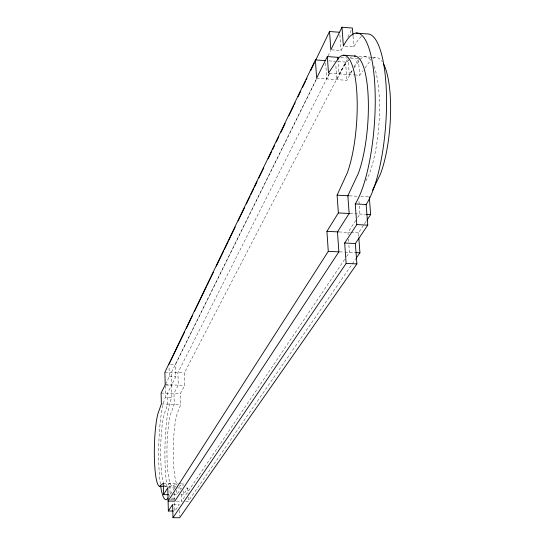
<?xml version="1.0" encoding="UTF-8"?>
<svg xmlns="http://www.w3.org/2000/svg" width="545" height="545" viewBox="0 0 545 545"><rect width="100%" height="100%" fill="white"/><g stroke="black" fill="none" stroke-linecap="round" stroke-linejoin="round"><path stroke-width="0.41" stroke-dasharray="2.73 2.04" d="M338.029 61.537L345.571 62.076L184.408 372.807L184.775 385.295L180.388 393.551L180.702 404.417L176.989 414.261A39.192 6.513 -88.8 0 0 173.249 453.202A39.192 6.513 -88.8 0 0 177.336 485.166M365.954 180.967L369.272 174.059A67.069 18.223 -85.8 0 0 374.013 66.326M165.564 384.259L169.297 376.697L169.018 365.995M316.441 78.936L171.403 372.446L171.736 384.954L167.54 393.231L167.819 404.118L164.27 413.982A39.26 6.199 -88.8 0 0 160.646 450.96A39.26 6.199 -88.8 0 0 163.895 483.728M167.104 486.964A52.463 8.502 -88.8 0 1 165.36 436.906A52.463 8.502 -88.8 0 1 171.879 397.428L171.552 385.179L175.756 376.874L175.415 364.537L316.686 78.766M327.981 55.903L330.624 50.569M329.391 73.507L177.908 372.623L178.263 385.124L173.971 393.388L174.271 404.267L170.633 414.125A39.226 6.356 -88.8 0 0 167.029 458.1A39.226 6.356 -88.8 0 0 172.533 486.46L176.416 483.429L176.464 485.057M331.687 49.854L341.02 50.535L342.921 46.788M347.853 37.046L351.648 29.546M329.398 73.704L326.762 78.923L325.651 63.131M347.288 59.548L336.865 79.618L335.781 64.678M316.625 78.221L346.947 80.313L352.077 70.673M354.046 66.967L358.385 58.805L348.31 58.083M174.482 487.898L170.142 494.717L169.849 483.347L166.055 486.378A39.26 6.199 -88.8 0 1 164.481 485.002M173.426 494.758L176.73 494.792L181.172 487.979L181.219 489.635M355.783 220.384L347.969 232.361L348.146 234.861M357.622 217.564L359.925 214.035L358.964 201.378M180.831 494.84L183.304 494.867L187.848 488.061L185.341 488.034M358.692 236.189L358.44 232.865L366.431 220.909M344.665 259.379L181.546 501.202L181.315 492.939M346.566 256.559L349.42 252.328L348.875 244.841M185.729 501.25L188.243 501.277L355.592 259.107M348.562 59.889L338.915 73.82L337.948 60.618M352.145 70.564L349.311 74.549L348.187 59.712M354.032 67.907L359.23 60.59M354.625 74.924L359.68 75.278L363.059 70.632M364.993 67.982L370.784 60.032M178.992 486.535L182.977 483.517L183.066 486.76M170.68 499.738L172.302 499.758M176.498 501.155L182.371 501.216M173.467 504.486L179.298 504.541L174.904 511.053L174.625 500.542M167.778 487.823L181.996 487.993M171.293 498.082L174.557 498.116L174.604 499.731M163.268 483.265L178.052 483.449M178.869 483.463L182.977 483.517M163.793 486.351L177.302 486.515M161.368 403.961L180.702 404.417M161.102 393.068L180.388 393.551M165.21 385.833L165.496 397.271L171.879 397.428M169.297 376.697L175.756 376.874M165.196 384.784L184.775 385.295M165.987 385.036L171.552 385.179M170.585 364.394L175.415 364.537M164.883 372.262L184.408 372.807M339.678 251.892L344.113 252.09M344.944 252.131L354.945 252.58M339.079 231.938L350.149 232.47M350.98 232.511L358.44 232.865M349.985 213.538L365.559 214.321M349.502 195.825L357.752 196.268M360.804 196.425L368.42 196.834M329.33 73.153L353.78 74.863M340.754 57.538L347.472 58.022M328.805 60.877L335.543 61.36M345.005 46.202L353.875 46.856A89.755 24.409 -85.8 0 1 362.452 35.677M358.808 56.339L371.54 57.266M372.392 57.327L375.784 57.572M358.447 59.63L359.68 75.278M353.044 36.229L353.875 46.856M345.571 62.076L346.947 80.313M339.848 34.771L341.02 50.535M348.453 239.017L348.63 241.517M187.848 488.061L188.025 493.845M188.12 497.142L188.243 501.277M183.188 490.813L183.304 494.867M179.455 510.318L179.618 516.101M176.594 489.921L176.73 494.792M174.611 492.864L174.788 499.479M160.359 484.137A52.511 8.291 -88.8 0 1 165.496 397.271M350.21 57.872A67.171 17.794 -85.8 0 1 351.586 56.884M174.557 498.116A52.463 8.502 -88.8 0 1 171.205 499.22M169.577 496.618A52.463 8.502 -88.8 0 1 169.018 495.153M360.17 59.262A67.069 18.223 -85.8 0 1 370.566 59.916M372.937 58.431A66.974 18.653 -85.7 0 1 382.29 61.871"/><path stroke-width="0.82" d="M354.311 56.012A67.171 17.794 -85.8 0 1 368.263 99.095A67.171 17.794 -85.8 0 1 358.317 173.446L347.853 195.744L349.154 213.497L337.464 231.857L338.867 251.851L174.836 501.134L168.112 501.066L328.281 251.374L326.932 231.353L338.356 212.945L337.096 195.171L347.329 172.826A67.267 17.365 -85.9 0 0 356.682 90.375A67.267 17.365 -85.9 0 0 338.854 57.729L328.485 73.091L327.32 56.564L338.234 57.354M325.454 60.638L315.392 59.916L164.883 372.262L165.196 384.784L161.102 393.068L161.368 403.961L157.893 413.839A39.294 6.043 -88.8 0 0 154.392 457.895A39.294 6.043 -88.8 0 0 159.569 486.297L163.793 486.351M168.977 364.346L184.51 332.137M186.363 328.308L192.651 315.269M194.504 311.433L206.337 286.895M207.08 285.355L213.368 272.323M216.324 266.185L223.722 250.85M224.465 249.31L228.164 241.646M228.907 240.113L235.195 227.074M238.151 220.936L244.439 207.897M246.292 204.068L249.992 196.398M250.734 194.865L253.691 188.727M254.433 187.194L257.022 181.826M258.868 177.99L263.678 168.023M268.12 158.82L271.819 151.149M272.555 149.616L274.408 145.781M276.254 141.945L278.849 136.577M280.695 132.742L285.137 123.538M288.836 115.874L293.646 105.9M294.382 104.367L295.124 102.835M298.081 96.697L300.67 91.328M302.523 87.493L305.479 81.362M306.222 79.829L306.964 78.289M310.664 70.625L314.363 62.954M315.841 59.889L329.527 31.508L339.664 32.278M372.542 190.219L380.192 174.672A66.974 18.653 -85.7 0 0 383.53 63.976M327.32 56.564L316.625 78.221L315.392 59.916M352.983 35.411L352.411 28.047L341.981 27.25L330.835 49.793L329.527 31.508M168.48 494.703L163.541 494.642L167.778 487.823L168.351 510.992L173.262 511.04M168.351 510.992L172.636 504.472L172.983 517.696L179.659 517.75L356.886 263.909L355.367 243.513L367.759 225.146L366.151 204.498A89.755 24.409 -85.8 0 0 386.548 102.869A89.755 24.409 -85.8 0 0 366.826 33.913L356.048 33.095M172.983 517.696L346.143 263.439L344.678 243.016L356.791 224.608L355.245 203.932A89.884 23.83 -85.8 0 0 374.524 80.394A89.884 23.83 -85.8 0 0 343.391 46.087L341.981 27.25M366.901 220.207L370.661 214.58L369.265 196.874M356.069 258.405L359.938 252.805L358.814 237.852M159.569 486.297L163.268 483.265L163.541 494.642M346.143 263.439L356.886 263.909M328.281 251.374L339.113 251.865M355.776 252.621L359.938 252.805M344.678 243.016L355.367 243.513M326.932 231.353L338.54 231.911M338.356 212.945L349.406 213.504M366.41 214.369L370.661 214.58M356.791 224.608L367.759 225.146M355.245 203.932L366.151 204.498M337.096 195.171L348.95 195.798M343.52 55.236L355.408 56.094M337.702 57.314L337.886 59.793M168.023 498.048A52.511 8.291 -88.8 0 1 160.625 485.99"/></g></svg>
